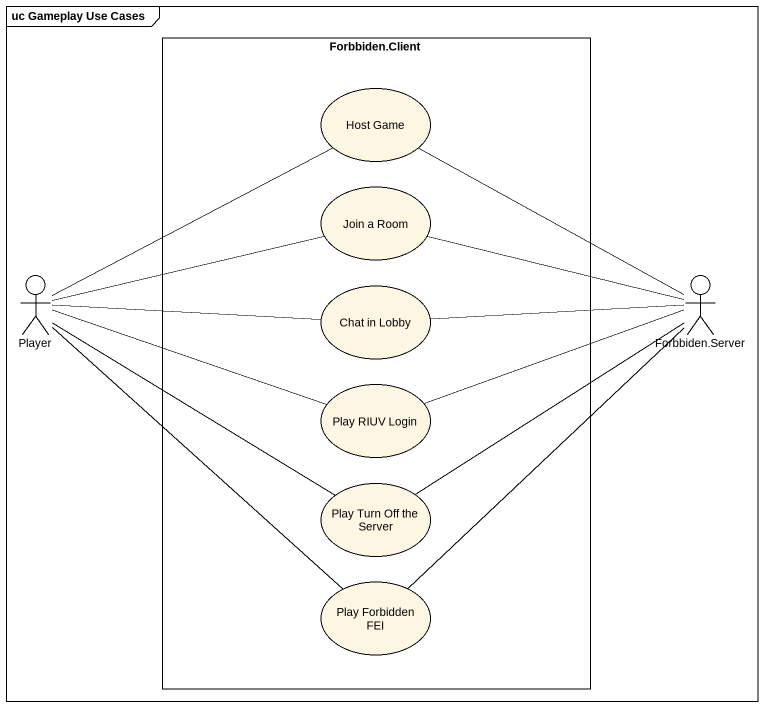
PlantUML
@startuml
mainframe uc Gameplay Use Cases
rectangle "Forbbiden.Client" as Forbbiden_Client {
  usecase "Host Game" as Host_Game
  usecase "Join a Room" as Join_a_Room
  usecase "Chat in Lobby" as Chat_in_Lobby
  usecase "Play RIUV Login" as Play_RIUV_Login
  usecase "Play Turn Off the Server" as Play_Turn_Off_the_Server
  usecase "Play Forbidden FEI" as Play_Forbidden_FEI
}
actor Player
actor "Forbbiden.Server" as Forbbiden_Server
Player -right- Host_Game
Player -right- Join_a_Room
Player -right- Chat_in_Lobby
Player -right- Play_RIUV_Login
Player -right- Play_Turn_Off_the_Server
Player -- Play_Forbidden_FEI
Forbbiden_Server -up- Host_Game
Forbbiden_Server -left- Join_a_Room
Forbbiden_Server -left- Chat_in_Lobby
Forbbiden_Server -left- Play_RIUV_Login
Forbbiden_Server -- Play_Turn_Off_the_Server
Forbbiden_Server -- Play_Forbidden_FEI
@enduml
